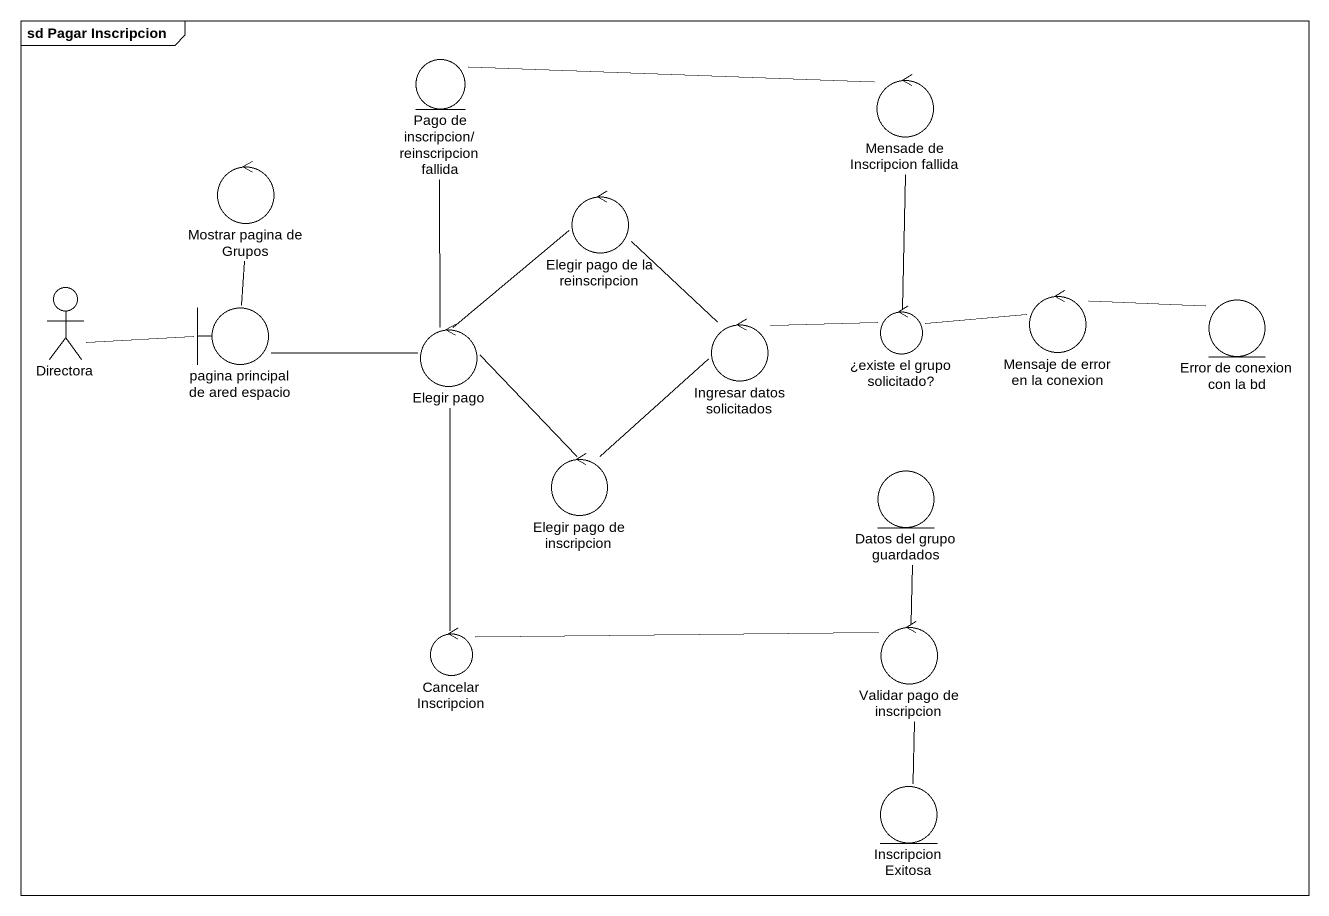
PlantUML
@startuml
mainframe sd Pagar Inscripcion
entity "Pago de inscripcion/reinscripcion fallida" as Pago_de_inscripcion
control "Mensade de Inscripcion fallida" as Mensade_de_Inscripcion
control "Mostrar pagina de Grupos" as Mostrar_pagina_de_Grupos
control "Elegir pago de la reinscripcion" as Elegir_pago_de_la
actor Directora
boundary "pagina principal de ared espacio" as pagina_principal_de_ared
control "¿existe el grupo solicitado?" as existe_el_grupo_solicitado
control "Mensaje de error en la conexion" as Mensaje_de_error_en_la
entity "Error de conexion con la bd" as Error_de_conexion_con_la_bd
control "Elegir pago" as Elegir_pago
control "Ingresar datos solicitados" as Ingresar_datos_solicitados
control "Elegir pago de inscripcion" as Elegir_pago_de_inscripcion
entity "Datos del grupo guardados" as Datos_del_grupo_guardados
control "Cancelar Inscripcion" as Cancelar_Inscripcion
control "Validar pago de inscripcion" as Validar_pago_de_inscripcion
entity "Inscripcion Exitosa" as Inscripcion_Exitosa
Pago_de_inscripcion -- Elegir_pago
Mensade_de_Inscripcion -left- Pago_de_inscripcion
Mostrar_pagina_de_Grupos -- pagina_principal_de_ared
Elegir_pago_de_la -- Ingresar_datos_solicitados
Directora -right- pagina_principal_de_ared
pagina_principal_de_ared -right- Elegir_pago
existe_el_grupo_solicitado -up- Mensade_de_Inscripcion
existe_el_grupo_solicitado -right- Mensaje_de_error_en_la
Mensaje_de_error_en_la -right- Error_de_conexion_con_la_bd
Elegir_pago -up- Elegir_pago_de_la
Elegir_pago -- Elegir_pago_de_inscripcion
Ingresar_datos_solicitados -right- existe_el_grupo_solicitado
Elegir_pago_de_inscripcion -up- Ingresar_datos_solicitados
Datos_del_grupo_guardados -- Validar_pago_de_inscripcion
Cancelar_Inscripcion -up- Elegir_pago
Validar_pago_de_inscripcion -left- Cancelar_Inscripcion
Validar_pago_de_inscripcion -- Inscripcion_Exitosa
@enduml
